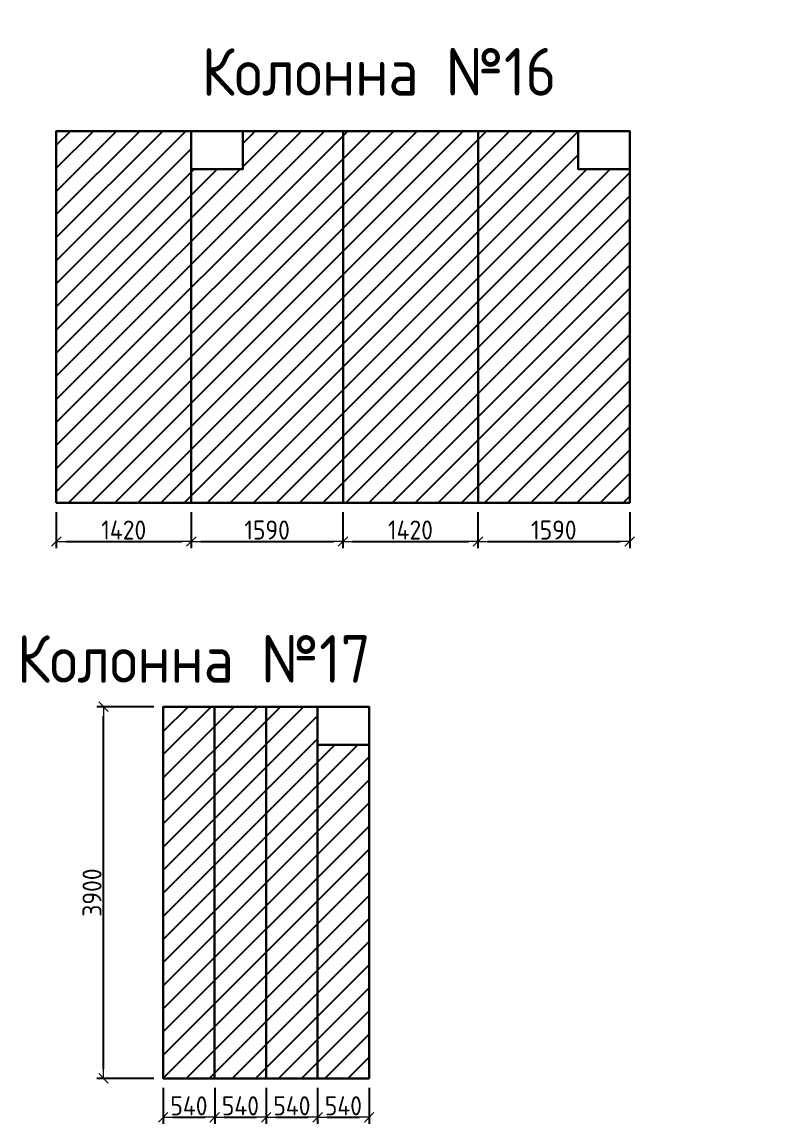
# Model space of a CAD drawing. Header units: millimetres. Extents: x 209 to 1046824, y -248937 to 510758.
# Drawn here: x 450401 to 458373, y 236333 to 247895 of the extents above; entities that cross this region are included whole.
import ezdxf

# ---------------------------------------------------------------- set-up
doc = ezdxf.new("R2010")
doc.units = ezdxf.units.MM
doc.layers.add('$AUDIT_BAD_LAYER1', color=7, linetype='Continuous')
for name, color, linetype, lineweight in [('Основные линии', 7, 'Continuous', 30), ('осново', 7, 'Continuous', 30), ('Пластиковые уголки', 1, 'Continuous', 30), ('Размеры', 7, 'Continuous', 15)]:
    doc.layers.add(name, color=color, linetype=linetype, lineweight=lineweight)
doc.styles.add('СПДС', font='isocpeur.ttf', dxfattribs={"width": 0.9})
doc.dimstyles.new('Размера А3', dxfattribs={"dimtxt": 200, "dimasz": 100, "dimexe": 70, "dimexo": 100, "dimgap": 20, "dimtad": 1, "dimdec": 0, "dimrnd": 10, "dimzin": 0, "dimdsep": 46, "dimtxsty": 'СПДС', "dimblk": 'ARROWHEAD_6', "dimcen": 1, "dimclrd": 256, "dimclre": 256, "dimclrt": 256, "dimazin": 0, "dimtfac": 1, "dimtdec": 0, "dimtmove": 2, "dimatfit": 3, "dimfxl": 1, "dimtolj": 1, "dimtzin": 0, "dimarcsym": 0})

# ---------------------------------------------------------------- blocks, each defined once
blk = doc.blocks.new('ARROWHEAD_6')
at = {"color": 0, "linetype": 'Continuous'}
for p, q in [((0, 0), (-1, 0)), ((-0.5, -0.5), (0.5, 0.5))]:
    blk.add_line(p, q, dxfattribs=at)
blk = doc.blocks.new('*D1620')
at = {"layer": 'Defpoints', "color": 0, "lineweight": 30, "transparency": 16777216}
for p in [(450760, 242851), (452176, 242851), (452176, 242445)]:
    blk.add_point(p, dxfattribs=at)
at = {"layer": 'Размеры', "lineweight": -2, "transparency": 16777216}
for p, q in [((450760, 242751), (450760, 242375)), ((452176, 242751), (452176, 242375)), ((450860, 242445), (452076, 242445))]:
    blk.add_line(p, q, dxfattribs=at)
at = {"layer": 'Размеры', "lineweight": -2, "transparency": 16777216, "xscale": 100, "yscale": 100, "zscale": 100, "rotation": 180}
blk.add_blockref('ARROWHEAD_6', (450760, 242445), dxfattribs=at)
at = {"layer": 'Размеры', "lineweight": -2, "transparency": 16777216, "xscale": 100, "yscale": 100, "zscale": 100}
blk.add_blockref('ARROWHEAD_6', (452176, 242445), dxfattribs=at)
at = {"layer": 'Размеры', "transparency": 16777216, "insert": (451468, 242565), "char_height": 200, "attachment_point": 5, "style": 'СПДС'}
blk.add_mtext('\\A1;1420', dxfattribs=at)
blk = doc.blocks.new('*D1621')
at = {"layer": 'Defpoints', "color": 0, "lineweight": 30, "transparency": 16777216}
for p in [(452176, 242851), (453768, 242851), (453768, 242445)]:
    blk.add_point(p, dxfattribs=at)
at = {"layer": 'Размеры', "lineweight": -2, "transparency": 16777216}
for p, q in [((452176, 242751), (452176, 242375)), ((453768, 242751), (453768, 242375)), ((452276, 242445), (453668, 242445))]:
    blk.add_line(p, q, dxfattribs=at)
at = {"layer": 'Размеры', "lineweight": -2, "transparency": 16777216, "xscale": 100, "yscale": 100, "zscale": 100, "rotation": 180}
blk.add_blockref('ARROWHEAD_6', (452176, 242445), dxfattribs=at)
at = {"layer": 'Размеры', "lineweight": -2, "transparency": 16777216, "xscale": 100, "yscale": 100, "zscale": 100}
blk.add_blockref('ARROWHEAD_6', (453768, 242445), dxfattribs=at)
at = {"layer": 'Размеры', "transparency": 16777216, "insert": (452972, 242565), "char_height": 200, "attachment_point": 5, "style": 'СПДС'}
blk.add_mtext('\\A1;1590', dxfattribs=at)
blk = doc.blocks.new('*D1622')
at = {"layer": 'Defpoints', "color": 0, "lineweight": 30, "transparency": 16777216}
for p in [(453768, 242851), (455184, 242851), (455184, 242445)]:
    blk.add_point(p, dxfattribs=at)
at = {"layer": 'Размеры', "lineweight": -2, "transparency": 16777216}
for p, q in [((453768, 242751), (453768, 242375)), ((455184, 242751), (455184, 242375)), ((453868, 242445), (455084, 242445))]:
    blk.add_line(p, q, dxfattribs=at)
at = {"layer": 'Размеры', "lineweight": -2, "transparency": 16777216, "xscale": 100, "yscale": 100, "zscale": 100, "rotation": 180}
blk.add_blockref('ARROWHEAD_6', (453768, 242445), dxfattribs=at)
at = {"layer": 'Размеры', "lineweight": -2, "transparency": 16777216, "xscale": 100, "yscale": 100, "zscale": 100}
blk.add_blockref('ARROWHEAD_6', (455184, 242445), dxfattribs=at)
at = {"layer": 'Размеры', "transparency": 16777216, "insert": (454476, 242565), "char_height": 200, "attachment_point": 5, "style": 'СПДС'}
blk.add_mtext('\\A1;1420', dxfattribs=at)
blk = doc.blocks.new('*D1623')
at = {"layer": 'Defpoints', "color": 0, "lineweight": 30, "transparency": 16777216}
for p in [(455184, 242851), (456776, 242851), (456776, 242445)]:
    blk.add_point(p, dxfattribs=at)
at = {"layer": 'Размеры', "lineweight": -2, "transparency": 16777216}
for p, q in [((455184, 242751), (455184, 242375)), ((456776, 242751), (456776, 242375)), ((455284, 242445), (456676, 242445))]:
    blk.add_line(p, q, dxfattribs=at)
at = {"layer": 'Размеры', "lineweight": -2, "transparency": 16777216, "xscale": 100, "yscale": 100, "zscale": 100, "rotation": 180}
blk.add_blockref('ARROWHEAD_6', (455184, 242445), dxfattribs=at)
at = {"layer": 'Размеры', "lineweight": -2, "transparency": 16777216, "xscale": 100, "yscale": 100, "zscale": 100}
blk.add_blockref('ARROWHEAD_6', (456776, 242445), dxfattribs=at)
at = {"layer": 'Размеры', "transparency": 16777216, "insert": (455980, 242565), "char_height": 200, "attachment_point": 5, "style": 'СПДС'}
blk.add_mtext('\\A1;1590', dxfattribs=at)
blk = doc.blocks.new('*D1629')
at = {"layer": 'Defpoints', "color": 0, "lineweight": 30, "transparency": 16777216}
for p in [(451255, 240711), (451882, 240711), (451882, 236811)]:
    blk.add_point(p, dxfattribs=at)
at = {"layer": 'Размеры', "lineweight": -2, "transparency": 16777216}
for p, q in [((451782, 240711), (451185, 240711)), ((451255, 236911), (451255, 240611)), ((451782, 236811), (451185, 236811))]:
    blk.add_line(p, q, dxfattribs=at)
at = {"layer": 'Размеры', "lineweight": -2, "transparency": 16777216, "xscale": 100, "yscale": 100, "zscale": 100}
for p, rotation in [((451255, 240711), 90), ((451255, 236811), 270)]:
    blk.add_blockref('ARROWHEAD_6', p, dxfattribs=dict(at, rotation=rotation))
at = {"layer": 'Размеры', "transparency": 16777216, "insert": (451135, 238761), "char_height": 200, "attachment_point": 5, "rotation": 90, "style": 'СПДС'}
blk.add_mtext('\\A1;3900', dxfattribs=at)
blk = doc.blocks.new('*D1630')
at = {"layer": 'Defpoints', "color": 0, "lineweight": 30, "transparency": 16777216}
for p in [(451882, 236811), (452422, 236811), (452422, 236403)]:
    blk.add_point(p, dxfattribs=at)
at = {"layer": 'Размеры', "lineweight": -2, "transparency": 16777216}
for p, q in [((451882, 236711), (451882, 236333)), ((452422, 236711), (452422, 236333)), ((451982, 236403), (452322, 236403))]:
    blk.add_line(p, q, dxfattribs=at)
at = {"layer": 'Размеры', "lineweight": -2, "transparency": 16777216, "xscale": 100, "yscale": 100, "zscale": 100, "rotation": 180}
blk.add_blockref('ARROWHEAD_6', (451882, 236403), dxfattribs=at)
at = {"layer": 'Размеры', "lineweight": -2, "transparency": 16777216, "xscale": 100, "yscale": 100, "zscale": 100}
blk.add_blockref('ARROWHEAD_6', (452422, 236403), dxfattribs=at)
at = {"layer": 'Размеры', "transparency": 16777216, "insert": (452152, 236523), "char_height": 200, "attachment_point": 5, "style": 'СПДС'}
blk.add_mtext('\\A1;540', dxfattribs=at)
blk = doc.blocks.new('*D1585')
at = {"layer": 'Defpoints', "color": 0, "lineweight": 30, "transparency": 16777216}
for p in [(452962, 236811), (453502, 236811), (453502, 236403)]:
    blk.add_point(p, dxfattribs=at)
at = {"layer": 'Размеры', "lineweight": -2, "transparency": 16777216}
for p, q in [((452962, 236711), (452962, 236333)), ((453502, 236711), (453502, 236333)), ((453062, 236403), (453402, 236403))]:
    blk.add_line(p, q, dxfattribs=at)
at = {"layer": 'Размеры', "lineweight": -2, "transparency": 16777216, "xscale": 100, "yscale": 100, "zscale": 100, "rotation": 180}
blk.add_blockref('ARROWHEAD_6', (452962, 236403), dxfattribs=at)
at = {"layer": 'Размеры', "lineweight": -2, "transparency": 16777216, "xscale": 100, "yscale": 100, "zscale": 100}
blk.add_blockref('ARROWHEAD_6', (453502, 236403), dxfattribs=at)
at = {"layer": 'Размеры', "transparency": 16777216, "insert": (453232, 236523), "char_height": 200, "attachment_point": 5, "style": 'СПДС'}
blk.add_mtext('\\A1;540', dxfattribs=at)
blk = doc.blocks.new('*D1586')
at = {"layer": 'Defpoints', "color": 0, "lineweight": 30, "transparency": 16777216}
for p in [(452422, 236811), (452962, 236811), (452962, 236403)]:
    blk.add_point(p, dxfattribs=at)
at = {"layer": 'Размеры', "lineweight": -2, "transparency": 16777216}
for p, q in [((452422, 236711), (452422, 236333)), ((452962, 236711), (452962, 236333)), ((452522, 236403), (452862, 236403))]:
    blk.add_line(p, q, dxfattribs=at)
at = {"layer": 'Размеры', "lineweight": -2, "transparency": 16777216, "xscale": 100, "yscale": 100, "zscale": 100, "rotation": 180}
blk.add_blockref('ARROWHEAD_6', (452422, 236403), dxfattribs=at)
at = {"layer": 'Размеры', "lineweight": -2, "transparency": 16777216, "xscale": 100, "yscale": 100, "zscale": 100}
blk.add_blockref('ARROWHEAD_6', (452962, 236403), dxfattribs=at)
at = {"layer": 'Размеры', "transparency": 16777216, "insert": (452692, 236523), "char_height": 200, "attachment_point": 5, "style": 'СПДС'}
blk.add_mtext('\\A1;540', dxfattribs=at)
blk = doc.blocks.new('*D1587')
at = {"layer": 'Defpoints', "color": 0, "lineweight": 30, "transparency": 16777216}
for p in [(453502, 236811), (454042, 236811), (454042, 236403)]:
    blk.add_point(p, dxfattribs=at)
at = {"layer": 'Размеры', "lineweight": -2, "transparency": 16777216}
for p, q in [((453502, 236711), (453502, 236333)), ((454042, 236711), (454042, 236333)), ((453602, 236403), (453942, 236403))]:
    blk.add_line(p, q, dxfattribs=at)
at = {"layer": 'Размеры', "lineweight": -2, "transparency": 16777216, "xscale": 100, "yscale": 100, "zscale": 100, "rotation": 180}
blk.add_blockref('ARROWHEAD_6', (453502, 236403), dxfattribs=at)
at = {"layer": 'Размеры', "lineweight": -2, "transparency": 16777216, "xscale": 100, "yscale": 100, "zscale": 100}
blk.add_blockref('ARROWHEAD_6', (454042, 236403), dxfattribs=at)
at = {"layer": 'Размеры', "transparency": 16777216, "insert": (453772, 236523), "char_height": 200, "attachment_point": 5, "style": 'СПДС'}
blk.add_mtext('\\A1;540', dxfattribs=at)

msp = doc.modelspace()

# ---------------------------------------------------------------- hatches: boundary and pattern name
at = {"layer": '$AUDIT_BAD_LAYER1', "transparency": 33554559}
h = msp.add_hatch(dxfattribs=at)
h.set_pattern_fill('ANSI31', color=3, scale=54, style=0)
h.paths.add_polyline_path([(451671.6, 258534.5), (450614.5, 258534.5), (450614.5, 254634.5), (451671.6, 254634.5)])
h.paths.add_polyline_path([(454303.6, 258534.5), (453325.4, 258534.5), (453325.4, 258134.5), (452925.4, 258134.5), (452925.4, 258534.5), (451671.6, 258534.5), (451671.6, 254634.5), (454303.6, 254634.5)])
h.paths.add_polyline_path([(455360.6, 258534.5), (454303.6, 258534.5), (454303.6, 254634.5), (455360.6, 254634.5)])
h.paths.add_polyline_path([(457992.6, 258534.5), (455360.6, 258534.5), (455360.6, 254634.5), (457992.6, 254634.5)])
h.paths.add_polyline_path([(461367.3, 258148.6), (461367.3, 258548.6), (460137.3, 258548.6), (460137.3, 254648.6), (461367.3, 254648.6)])
h.paths.add_polyline_path([(465101.3, 258548.6), (464542.5, 258548.6), (464542.5, 258148.6), (464042.5, 258148.6), (464042.5, 258548.6), (461867.3, 258548.6), (461867.3, 258148.6), (461367.3, 258148.6), (461367.3, 254648.6), (465101.3, 254648.6)])
h.paths.add_polyline_path([(466331.3, 258548.6), (465101.3, 258548.6), (465101.3, 254648.6), (466331.3, 254648.6)])
h.paths.add_polyline_path([(470065.3, 258548.6), (466331.3, 258548.6), (466331.3, 254648.6), (470065.3, 254648.6)])
h.paths.add_polyline_path([(451403, 252146.7), (451403, 252546.7), (450675, 252546.7), (450675, 248646.7), (451403, 248646.7)])
h.paths.add_polyline_path([(451955, 252146.7), (451403, 252146.7), (451403, 248646.7), (451955, 248646.7)])
h.paths.add_polyline_path([(452683, 252146.7), (452683, 252546.7), (451955, 252546.7), (451955, 248646.7), (452683, 248646.7)])
h.paths.add_polyline_path([(453235, 252146.7), (452683, 252146.7), (452683, 248646.7), (453235, 248646.7)])
h.paths.add_polyline_path([(461708.3, 252613.7), (460603.5, 252613.7), (460603.5, 252117.9), (459807.2, 252117.9), (459807.2, 252613.7), (458828.3, 252613.7), (458828.3, 248713.7), (461708.3, 248713.7)])
h.paths.add_polyline_path([(464358.3, 252613.7), (463222.3, 252613.7), (463222.3, 252117.9), (462543.2, 252117.9), (462543.2, 252613.7), (461708.3, 252613.7), (461708.3, 248713.7), (464358.3, 248713.7)])
h.paths.add_polyline_path([(462732.4, 249773.4), (462732.4, 249073.4), (462032.4, 249073.4), (462032.4, 249773.4)], flags=16)
h.paths.add_polyline_path([(465401.5, 252117.9), (465401.5, 252613.7), (464358.3, 252613.7), (464358.3, 248713.7), (465401.5, 248713.7)])
h.paths.add_polyline_path([(467055, 252117.9), (465401.5, 252117.9), (465401.5, 248713.7), (467055, 248713.7)])
h.paths.add_polyline_path([(468891.8, 252613.7), (467555, 252613.7), (467555, 252117.9), (467055, 252117.9), (467055, 248713.7), (468891.8, 248713.7)])
h.paths.add_polyline_path([(469935, 252613.7), (468891.8, 252613.7), (468891.8, 248713.7), (469935, 248713.7)])
h.paths.add_polyline_path([(452176.4, 246351.4), (452176.4, 246751.4), (450760.4, 246751.4), (450760.4, 242851.4), (452176.4, 242851.4)])
h.paths.add_polyline_path([(453768.4, 246751.4), (452716.4, 246751.4), (452716.4, 246351.4), (452176.4, 246351.4), (452176.4, 242851.4), (453768.4, 242851.4)])
h.paths.add_polyline_path([(455184.4, 246751.4), (453768.4, 246751.4), (453768.4, 242851.4), (455184.4, 242851.4)])
h.paths.add_polyline_path([(456776.4, 246351.4), (456236.4, 246351.4), (456236.4, 246751.4), (455184.4, 246751.4), (455184.4, 242851.4), (456776.4, 242851.4)])
h.paths.add_polyline_path([(460921.5, 246164.1), (460921.5, 246564.1), (459271.5, 246564.1), (459271.5, 242664.1), (460921.5, 242664.1)])
h.paths.add_polyline_path([(462756.5, 246068.3), (460921.5, 246068.3), (460921.5, 242664.1), (462756.5, 242664.1)])
h.paths.add_polyline_path([(464406.5, 246164.1), (464406.5, 246564.1), (462756.5, 246564.1), (462756.5, 246068.3), (462756.5, 242664.1), (464406.5, 242664.1)])
h.paths.add_polyline_path([(466241.5, 246564.1), (465085.6, 246564.1), (465085.6, 246068.3), (464406.5, 246068.3), (464406.5, 242664.1), (466241.5, 242664.1)])
h.paths.add_polyline_path([(452421.6, 240311), (452421.6, 240711), (451881.6, 240711), (451881.6, 240311), (451881.6, 236811), (452421.6, 236811)])
h.paths.add_polyline_path([(452961.6, 240311), (452961.6, 240711), (452421.6, 240711), (452421.6, 240311), (452421.6, 236811), (452961.6, 236811)])
h.paths.add_polyline_path([(453501.6, 240311), (453501.6, 240711), (452961.6, 240711), (452961.6, 240311), (452961.6, 236811), (453501.6, 236811)])
h.paths.add_polyline_path([(454041.6, 240311), (453501.6, 240311), (453501.6, 236811), (454041.6, 236811)])
h.paths.add_polyline_path([(459791.6, 239940.9), (459791.6, 240340.9), (459063.6, 240340.9), (459063.6, 236440.9), (459791.6, 236440.9)])
h.paths.add_polyline_path([(460343.6, 239940.9), (459791.6, 239940.9), (459791.6, 236440.9), (460343.6, 236440.9)])
h.paths.add_polyline_path([(461071.6, 239940.9), (461071.6, 240340.9), (460343.6, 240340.9), (460343.6, 236440.9), (461071.6, 236440.9)])
h.paths.add_polyline_path([(461623.6, 239940.9), (461071.6, 239940.9), (461071.6, 236440.9), (461623.6, 236440.9)])
h.paths.add_polyline_path([(462143.4, 249962.7), (462621.4, 249962.7), (462621.4, 250442.7), (462143.4, 250442.7)], flags=24)
h.paths.add_polyline_path([(463148.1, 249184.4), (463148.1, 249662.4), (462668.1, 249662.4), (462668.1, 249184.4)], flags=24)
h.paths.add_polyline_path([(466132.2, 236401.7), (466860.2, 236401.7), (466860.2, 240301.7), (466132.2, 240301.7)])
h.paths.add_polyline_path([(467412.2, 236401.7), (468140.2, 236401.7), (468140.2, 240301.7), (467412.2, 240301.7)])
h.paths.add_polyline_path([(468140.2, 236401.7), (468140.2, 239901.7), (468692.2, 239901.7), (468692.2, 236401.7)])
h.paths.add_polyline_path([(466860.2, 236401.7), (466860.2, 239901.7), (467412.2, 239901.7), (467412.2, 236401.7)])

# ---------------------------------------------------------------- linework, layer by layer
at = {"layer": 'Основные линии'}
for points in [[(450760.4, 242851.4), (452176.4, 242851.4), (452176.4, 246751.4), (450760.4, 246751.4)], [(452176.4, 242851.4), (452176.4, 246751.4), (453768.4, 246751.4), (453768.4, 242851.4)], [(452176.4, 246751.4), (452716.4, 246751.4), (452716.4, 246351.4), (452176.4, 246351.4)], [(453768.4, 242851.4), (455184.4, 242851.4), (455184.4, 246751.4), (453768.4, 246751.4)], [(455184.4, 242851.4), (455184.4, 246751.4), (456776.4, 246751.4), (456776.4, 242851.4)], [(456236.4, 246751.4), (456776.4, 246751.4), (456776.4, 246351.4), (456236.4, 246351.4)], [(453501.6, 240711), (454041.6, 240711), (454041.6, 240311), (453501.6, 240311)], [(453501.6, 240311), (454041.6, 240311), (454041.6, 236811), (453501.6, 236811)]]:
    msp.add_lwpolyline(points, close=True, dxfattribs=at)
for points in [[(451881.6, 240311), (451881.6, 240711), (452421.6, 240711), (452421.6, 240311)], [(452421.6, 240311), (452421.6, 240711), (452961.6, 240711), (452961.6, 240311)], [(452961.6, 240311), (452961.6, 240711), (453501.6, 240711), (453501.6, 240311)], [(452421.6, 240311), (452421.6, 236811), (451881.6, 236811), (451881.6, 240311)], [(452961.6, 240311), (452961.6, 236811), (452421.6, 236811), (452421.6, 240311)], [(453501.6, 240311), (453501.6, 236811), (452961.6, 236811), (452961.6, 240311)]]:
    msp.add_lwpolyline(points, dxfattribs=at)
at = {"layer": 'Пластиковые уголки'}
for points in [[(453768.4, 246751.4), (453768.4, 242851.4)], [(455184.4, 246751.4), (455184.4, 242851.4)], [(452176.4, 246351.4), (452176.4, 242851.4)], [(456776.4, 246351.4), (456776.4, 242851.4)], [(452421.6, 240711), (452421.6, 236811)], [(452961.6, 240711), (452961.6, 236811)], [(453501.6, 236811), (453501.6, 240311)], [(454041.6, 236811), (454041.6, 240311)]]:
    msp.add_lwpolyline(points, dxfattribs=at)

# ---------------------------------------------------------------- texts
at = {"layer": 'осново', "char_height": 500, "attachment_point": 1, "style": 'СПДС'}
for s, insert in [('Колонна №16', (452285.9, 247622.8)), ('Колонна №17', (450348, 241462.5))]:
    msp.add_mtext_dynamic_manual_height_columns(s, width=3780.915, gutter_width=1678.4, heights=[0], dxfattribs=dict(at, insert=insert))

# ---------------------------------------------------------------- dimensions: what is measured, and where the dimension line sits
at = {"layer": 'Размеры'}
for base, p1, p2, picture, middle in [((452176.4, 242444.9), (450760.4, 242851.4), (452176.4, 242851.4), '*D1620', (451468.4, 242564.9)), ((453768.4, 242444.9), (452176.4, 242851.4), (453768.4, 242851.4), '*D1621', (452972.4, 242564.9)), ((455184.4, 242444.9), (453768.4, 242851.4), (455184.4, 242851.4), '*D1622', (454476.4, 242564.9)), ((456776.4, 242444.9), (455184.4, 242851.4), (456776.4, 242851.4), '*D1623', (455980.4, 242564.9)), ((452421.6, 236402.7), (451881.6, 236811), (452421.6, 236811), '*D1630', (452151.6, 236522.7)), ((452961.6, 236402.7), (452421.6, 236811), (452961.6, 236811), '*D1586', (452691.6, 236522.7)), ((453501.6, 236402.7), (452961.6, 236811), (453501.6, 236811), '*D1585', (453231.6, 236522.7)), ((454041.6, 236402.7), (453501.6, 236811), (454041.6, 236811), '*D1587', (453771.6, 236522.7))]:
    dim = msp.add_linear_dim(base=base, p1=p1, p2=p2, dimstyle='Размера А3', dxfattribs=at)
    dim.commit()
    dim.dimension.update_dxf_attribs({"geometry": picture, "text_midpoint": middle})
dim = msp.add_linear_dim(base=(451254.5, 240711), p1=(451881.6, 236811), p2=(451881.6, 240711), angle=90, dimstyle='Размера А3', dxfattribs=at)
dim.commit()
dim.dimension.update_dxf_attribs({"geometry": '*D1629', "text_midpoint": (451134.5, 238761)})

doc.saveas('drawing.dxf')
